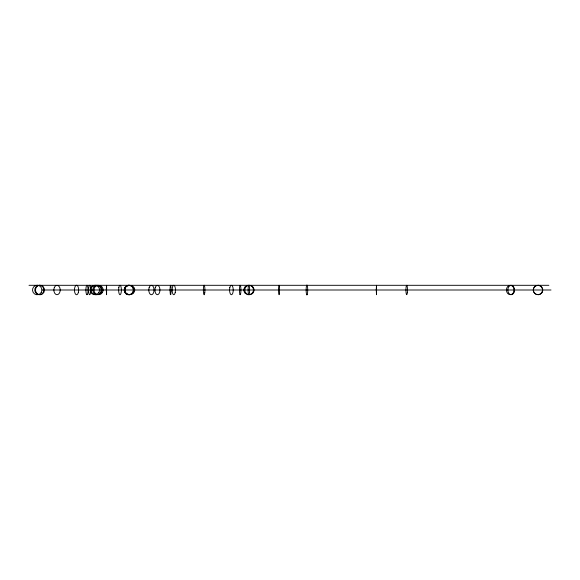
<?xml version="1.0" encoding="UTF-8"?>
<svg xmlns="http://www.w3.org/2000/svg" width="580" height="580" viewBox="0 0 580 580"><rect width="100%" height="100%" fill="white"/><g stroke="black" fill="none" stroke-linecap="round" stroke-linejoin="round"><path stroke-width="0.87" d="M171.1 291.196L171.1 288.912M171.085 291.595L170.781 294.379M93.481 285.925C90.581 286.825 89.755 292.269 93.481 294.075M93.597 285.868L94.736 285.454A9.2 7.228 -87.5 0 1 97.375 285.447C102.972 286.68 101.783 294.415 97.375 294.546A9.2 7.228 89.9 0 1 94.736 294.56L93.634 294.154M29 285.302L548.861 285.302M41.977 290L551 290M170.339 294.364L169.954 290L170.346 285.621A7.859 0.79 -88.6 0 1 170.476 285.519M170.781 285.621L171.064 287.934M86.717 285.447A4.698 1.066 -90 0 1 87.239 285.447M87.312 285.541A4.698 1.066 -90 0 1 88.037 290A4.698 1.066 -90 0 1 87.312 294.459M87.239 294.553A4.698 1.066 -90 0 1 86.717 294.553M86.638 294.451A4.698 1.066 -90 0 1 85.912 290A4.698 1.066 -90 0 1 86.638 285.548M170.476 294.64A7.859 0.79 89.3 0 1 170.418 294.56M170.716 294.553A7.859 0.79 89.3 0 1 170.665 294.64M170.665 285.309A7.859 0.79 -88.6 0 1 170.723 285.331M240.091 294.662A4.698 0.725 90 0 1 240.004 294.553M239.924 294.394A4.698 0.725 90 0 1 239.46 290A4.698 0.725 90 0 1 239.924 285.606M240.004 285.447A4.698 0.725 90 0 1 240.091 285.338M240.272 285.338A4.698 0.725 90 0 1 240.359 285.447M240.439 285.606A4.698 0.725 90 0 1 240.91 290A4.698 0.725 90 0 1 240.439 294.394M240.359 294.553A4.698 0.725 90 0 1 240.272 294.662M306.842 294.843A4.872 0.776 90 0 1 306.726 294.705M306.646 294.531A4.872 0.776 90 0 1 306.153 289.993A4.872 0.776 90 0 1 306.646 285.462M306.726 285.295A4.872 0.776 90 0 1 306.842 285.157M307.023 285.157A4.872 0.776 90 0 1 307.132 285.295M307.212 285.469A4.872 0.776 90 0 1 307.704 290.007A4.872 0.776 90 0 1 307.212 294.538M307.132 294.705A4.872 0.776 90 0 1 307.023 294.843M376.253 289.579L376.492 294.698L376.492 285.302L376.253 289.579M106.278 289.579L106.597 294.698L106.597 285.302L106.278 289.579M278.755 289.579L279.103 294.698L279.132 285.324L278.755 289.579M124.874 289.927C124.613 294.988 132.45 296.452 134.299 291.878C137.243 284.461 124.54 283.083 124.874 289.927M243.636 289.927L244.63 292.842L247.312 294.546A8.635 6.713 89.7 0 0 249.835 294.546C255.222 293.19 254.062 285.723 249.871 285.469A8.635 6.713 -89.7 0 0 247.312 285.462L244.68 287.093L243.636 289.927M513.909 292.704A4.698 3.335 -90 0 0 511.48 285.324A4.698 3.335 -90 0 0 508.152 291.972A4.698 3.335 -90 0 0 513.909 292.704M253.206 292.704A4.698 4.662 -90 0 0 249.813 285.324A4.698 4.662 -90 0 0 245.166 291.972A4.698 4.662 -90 0 0 253.206 292.704M175.232 292.385A4.771 1.667 -90 0 0 173.797 285.23A4.771 1.667 -90 0 0 172.347 292.378A4.771 1.667 -90 0 0 175.232 292.385M229.803 287.615A4.749 1.849 89.9 0 0 231.398 294.749A4.749 1.849 89.9 0 0 233 287.637A4.749 1.849 89.9 0 0 229.803 287.615M155.273 287.593A4.698 2.508 90 0 0 157.39 294.698A4.698 2.508 90 0 0 159.623 287.716A4.698 2.508 90 0 0 155.273 287.593M204.769 292.748A4.756 0.776 -90 0 0 204.204 285.258A4.756 0.776 -90 0 0 203.428 291.994A4.756 0.776 -90 0 0 204.769 292.748M132.755 292.385A4.763 4.596 -90 0 0 128.774 285.237A4.763 4.596 -90 0 0 124.787 292.378A4.763 4.596 -90 0 0 132.755 292.385M132.979 292.385A4.763 4.604 -90 0 0 129.006 285.237A4.763 4.604 -90 0 0 125.012 292.378A4.763 4.604 -90 0 0 132.979 292.385M125.157 287.644A4.712 4.705 89.9 0 0 129.231 294.712A4.712 4.705 89.9 0 0 133.306 287.644A4.712 4.705 89.9 0 0 125.157 287.644M102.5 292.414A4.698 4.633 -89.9 0 0 98.593 285.302A4.698 4.633 -89.9 0 0 94.475 292.284A4.698 4.633 -89.9 0 0 102.5 292.414M98.948 292.356A4.712 4.705 -90 0 0 94.874 285.287A4.712 4.705 -90 0 0 90.799 292.356A4.712 4.705 -90 0 0 98.948 292.356M101.435 292.356A4.712 4.604 -90 0 0 97.447 285.287A4.712 4.604 -90 0 0 93.46 292.356A4.712 4.604 -90 0 0 101.435 292.356M78.38 292.392A4.785 2.11 -90 0 0 76.56 285.215A4.785 2.11 -90 0 0 74.733 292.385A4.785 2.11 -90 0 0 78.38 292.392M54.288 287.593A4.698 3.19 90 0 0 56.978 294.698A4.698 3.19 90 0 0 59.812 287.716A4.698 3.19 90 0 0 54.288 287.593M43.804 292.385A4.771 4.459 -90 0 0 39.947 285.23A4.771 4.459 -90 0 0 36.083 292.378A4.771 4.459 -90 0 0 43.804 292.385M43.297 292.407A4.698 4.589 -90 0 0 39.433 285.302A4.698 4.589 -90 0 0 35.351 292.284A4.698 4.589 -90 0 0 43.297 292.407M41.289 292.378A4.756 4.698 -90 0 0 37.221 285.244A4.756 4.698 -90 0 0 33.147 292.378A4.756 4.698 -90 0 0 41.289 292.378M118.813 287.615A4.763 1.385 90 0 0 120.009 294.763A4.763 1.385 90 0 0 121.206 287.622A4.763 1.385 90 0 0 118.813 287.615M90.567 292.385A4.763 1.08 -90 0 0 89.632 285.237A4.763 1.08 -90 0 0 88.697 292.378A4.763 1.08 -90 0 0 90.567 292.385M149.14 287.629A4.734 2.639 90 0 0 151.424 294.734A4.734 2.639 90 0 0 153.707 287.629A4.734 2.639 90 0 0 149.14 287.629M249.538 292.356A4.705 0.761 -90 0 0 248.878 285.295A4.705 0.761 -90 0 0 248.218 292.356A4.705 0.761 -90 0 0 249.538 292.356M407.341 292.712A4.705 0.776 -90 0 0 406.776 285.309A4.705 0.776 -90 0 0 406.007 291.979A4.705 0.776 -90 0 0 407.341 292.712M541.901 292.712A4.705 4.683 -90 0 0 538.501 285.309A4.705 4.683 -90 0 0 533.825 291.979A4.705 4.683 -90 0 0 541.901 292.712M513.38 292.704A4.698 3.835 -90 0 0 510.588 285.324A4.698 3.835 -90 0 0 506.768 291.972A4.698 3.835 -90 0 0 513.38 292.704M541.713 292.712A4.705 4.676 -90 0 0 538.312 285.309A4.705 4.676 -90 0 0 533.651 291.979A4.705 4.676 -90 0 0 541.713 292.712"/></g></svg>
